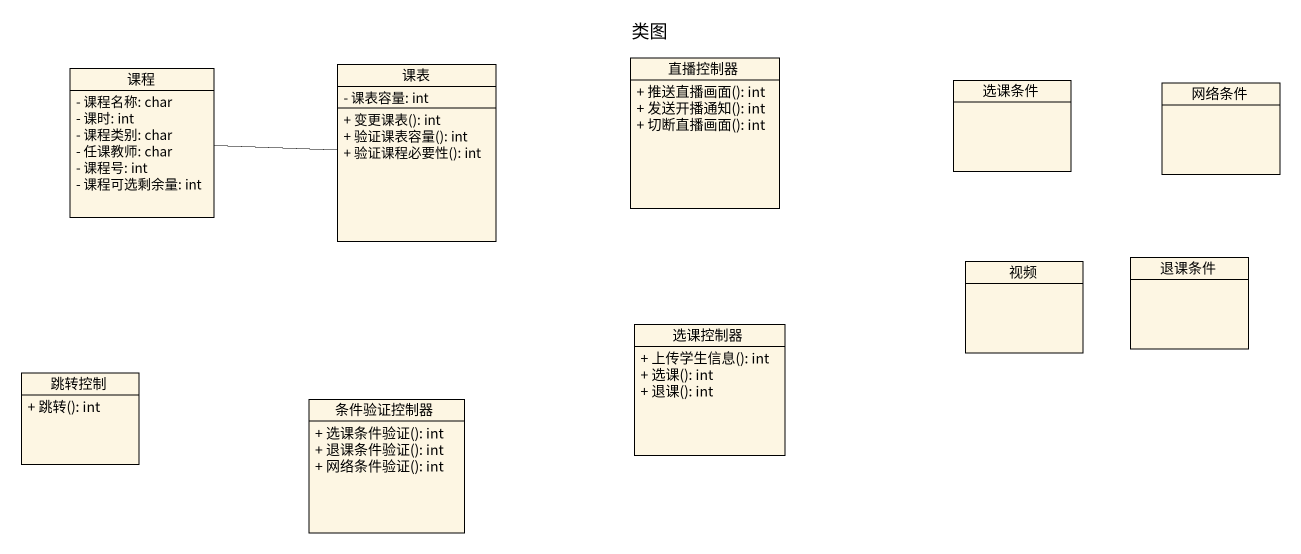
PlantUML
@startuml
title 类图
hide circle
hide empty members
skinparam classAttributeIconSize 0
class 课表 {
  - 课表容量: int
  + 变更课表(): int
  + 验证课表容量(): int
  + 验证课程必要性(): int
}
class 直播控制器 {
  + 推送直播画面(): int
  + 发送开播通知(): int
  + 切断直播画面(): int
}
class 课程 {
  - 课程名称: char
  - 课时: int
  - 课程类别: char
  - 任课教师: char
  - 课程号: int
  - 课程可选剩余量: int
}
class 选课条件
class 网络条件
class 视频
class 退课条件
class 选课控制器 {
  + 上传学生信息(): int
  + 选课(): int
  + 退课(): int
}
class 跳转控制 {
  + 跳转(): int
}
class 条件验证控制器 {
  + 选课条件验证(): int
  + 退课条件验证(): int
  + 网络条件验证(): int
}
课表 -left- 课程
@enduml
